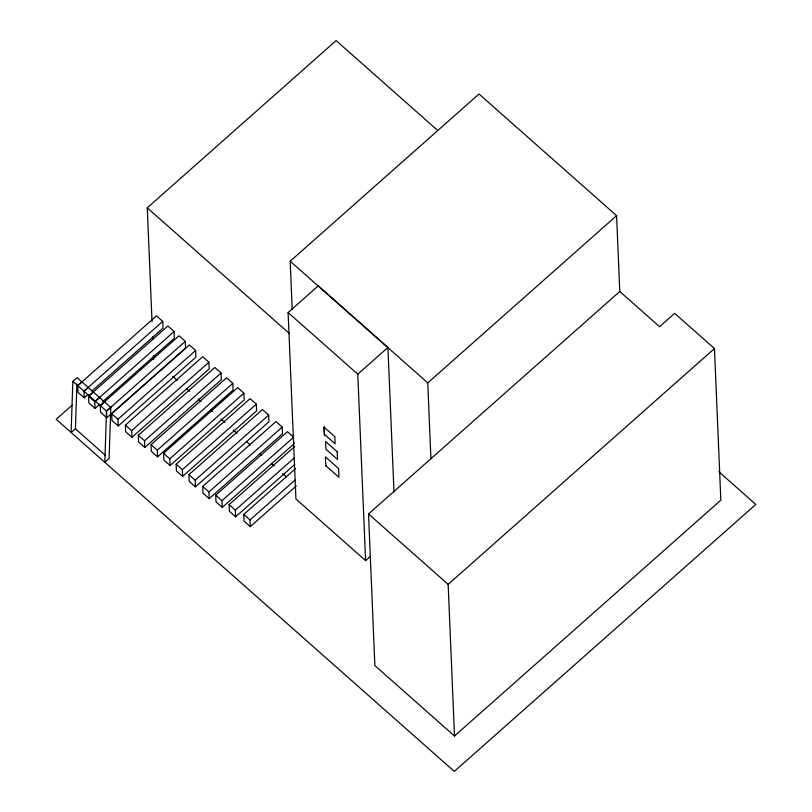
<?xml version="1.0" encoding="UTF-8"?>
<svg xmlns="http://www.w3.org/2000/svg" width="812" height="812" viewBox="0 0 812 812"><rect width="100%" height="100%" fill="white"/><g stroke="black" fill="none" stroke-linecap="round" stroke-linejoin="round"><path stroke-width="1.22" d="M185.288 341.344L185.562 348.033L106.788 417.784L100.556 412.273L100.272 405.584L179.046 335.823L185.288 341.344L106.514 411.105L104.799 462.282L109.092 458.628L110.808 407.451L77.13 377.661L72.836 381.315L71.121 432.502L75.414 428.848L76.917 383.903M152.027 321.542L147.266 207.831L336.107 40.6L437.617 130.377M88.041 394.48L84.245 397.85L78.003 392.328L77.719 385.639L156.493 315.878L162.735 321.4L163.019 328.089L91.837 391.12M84.245 397.85L83.961 391.161L162.735 321.4M72.309 405.026L56.19 419.296L454.314 771.4L755.81 504.425L718.752 471.65M99.774 404.244L95.055 408.426L88.812 402.914L88.538 396.226L167.891 325.957L174.123 331.479L174.407 338.157L102.616 401.737M95.055 408.426L94.771 401.737L174.123 331.479M111.701 413.744L189.379 344.958L195.611 350.479L195.895 357.168L118.217 425.945L111.975 420.433L111.701 413.744L117.943 419.266L118.217 425.945M292.198 309.24L290.188 261.231L479.029 93.999L616.592 215.667L619.769 291.478L659.588 326.688L674.66 313.341L714.469 348.551L720.833 500.172L454.507 735.997L374.88 665.576L368.526 513.955L619.769 291.478M117.943 419.266L195.611 350.479M125.403 425.123L202.665 356.712L208.907 362.233L209.181 368.922L131.93 437.333L125.687 431.811L125.403 425.123L131.645 430.644L131.93 437.333M131.645 430.644L208.907 362.233M138.314 435.242L214.835 367.481L221.077 373.002L221.361 379.691L144.83 447.453L138.598 441.931L138.314 435.242L144.556 440.764L144.83 447.453M370.302 556.433L365.593 560.605L295.923 498.994L288.108 312.559L318.253 285.854L387.923 347.475L393.993 492.102M144.556 440.764L221.077 373.002M151.062 444.671L226.538 377.834L232.78 383.345L233.064 390.034L157.579 456.872L151.347 451.35L151.062 444.671L157.305 450.183L157.579 456.872M157.305 450.183L232.78 383.345M163.557 453.309L237.672 387.669L243.904 393.191L244.189 399.88L170.073 465.509L163.831 459.988L163.557 453.309L169.789 458.821L170.073 465.509M169.789 458.821L243.904 393.191M176.133 464.159L250.096 398.662L256.338 404.183L256.612 410.872L182.659 476.36L176.417 470.838L176.133 464.159L182.375 469.671L182.659 476.36M182.375 469.671L256.338 404.183M188.942 474.644L262.428 409.573L268.67 415.084L268.945 421.773L195.459 486.855L189.216 481.333L188.942 474.644L195.184 480.166L195.459 486.855M195.184 480.166L268.67 415.084M202.695 486.449L275.978 421.55L282.221 427.071L282.495 433.76L209.222 498.649L202.98 493.128L202.695 486.449L208.938 491.96L209.222 498.649M208.938 491.96L282.221 427.071M222.244 507.388L216.002 501.867L215.728 495.188L287.438 431.679L293.67 437.201L221.96 500.699L222.244 507.388L293.954 443.89L293.863 441.657M365.593 560.605L357.777 374.17L387.923 347.475M294.715 464.484L235.622 516.808L229.38 511.296L229.106 504.607L294.756 446.468M235.622 516.808L235.338 510.119L294.431 457.795M296.319 485.88L250.289 526.633L244.057 521.121L243.773 514.432L295.436 468.686M250.289 526.633L250.015 519.944L295.101 480.024M430.928 458.699L427.751 382.888L616.592 215.667M454.507 735.997L448.153 584.376L714.469 348.551M77.719 385.639L82.012 381.985M83.961 391.161L88.254 387.507M89.107 395.718L93.4 392.064M95.349 401.229L99.643 397.575M100.272 405.584L104.565 401.93M106.788 417.784L106.514 411.105L110.808 407.451M290.188 261.231L427.751 382.888M288.108 312.559L357.777 374.17M147.266 207.831L289.569 333.681M325.734 465.621L338.959 477.314L338.584 468.554L325.368 456.862L325.805 465.956M368.526 513.955L448.153 584.376M172.591 376.23L177.331 380.422M186.821 388.816L189.663 391.333M198.209 398.885L201.051 401.402M210.541 409.786L212.439 411.471M220.976 419.022L224.772 422.372M233.308 429.924L237.104 433.283M246.594 441.677L250.38 445.027M259.87 453.421L261.768 455.096M271.259 463.49L274.101 466.007M282.637 473.558L286.433 476.918M243.773 514.432L250.015 519.944M229.106 504.607L235.338 510.119M215.728 495.188L221.96 500.699M72.836 381.315L106.514 411.105M88.538 396.226L94.771 401.737M75.414 428.848L105.347 455.319M324.161 426.686L324.526 435.557M152.666 336.706L152.768 339.233M153.458 355.656L153.62 359.452M334.788 436.633L324.008 427.102L324.303 434.237L335.092 443.778L334.788 436.633M337.224 451.766L325.561 441.444L325.886 449.178L337.548 459.49L337.224 451.766"/></g></svg>
